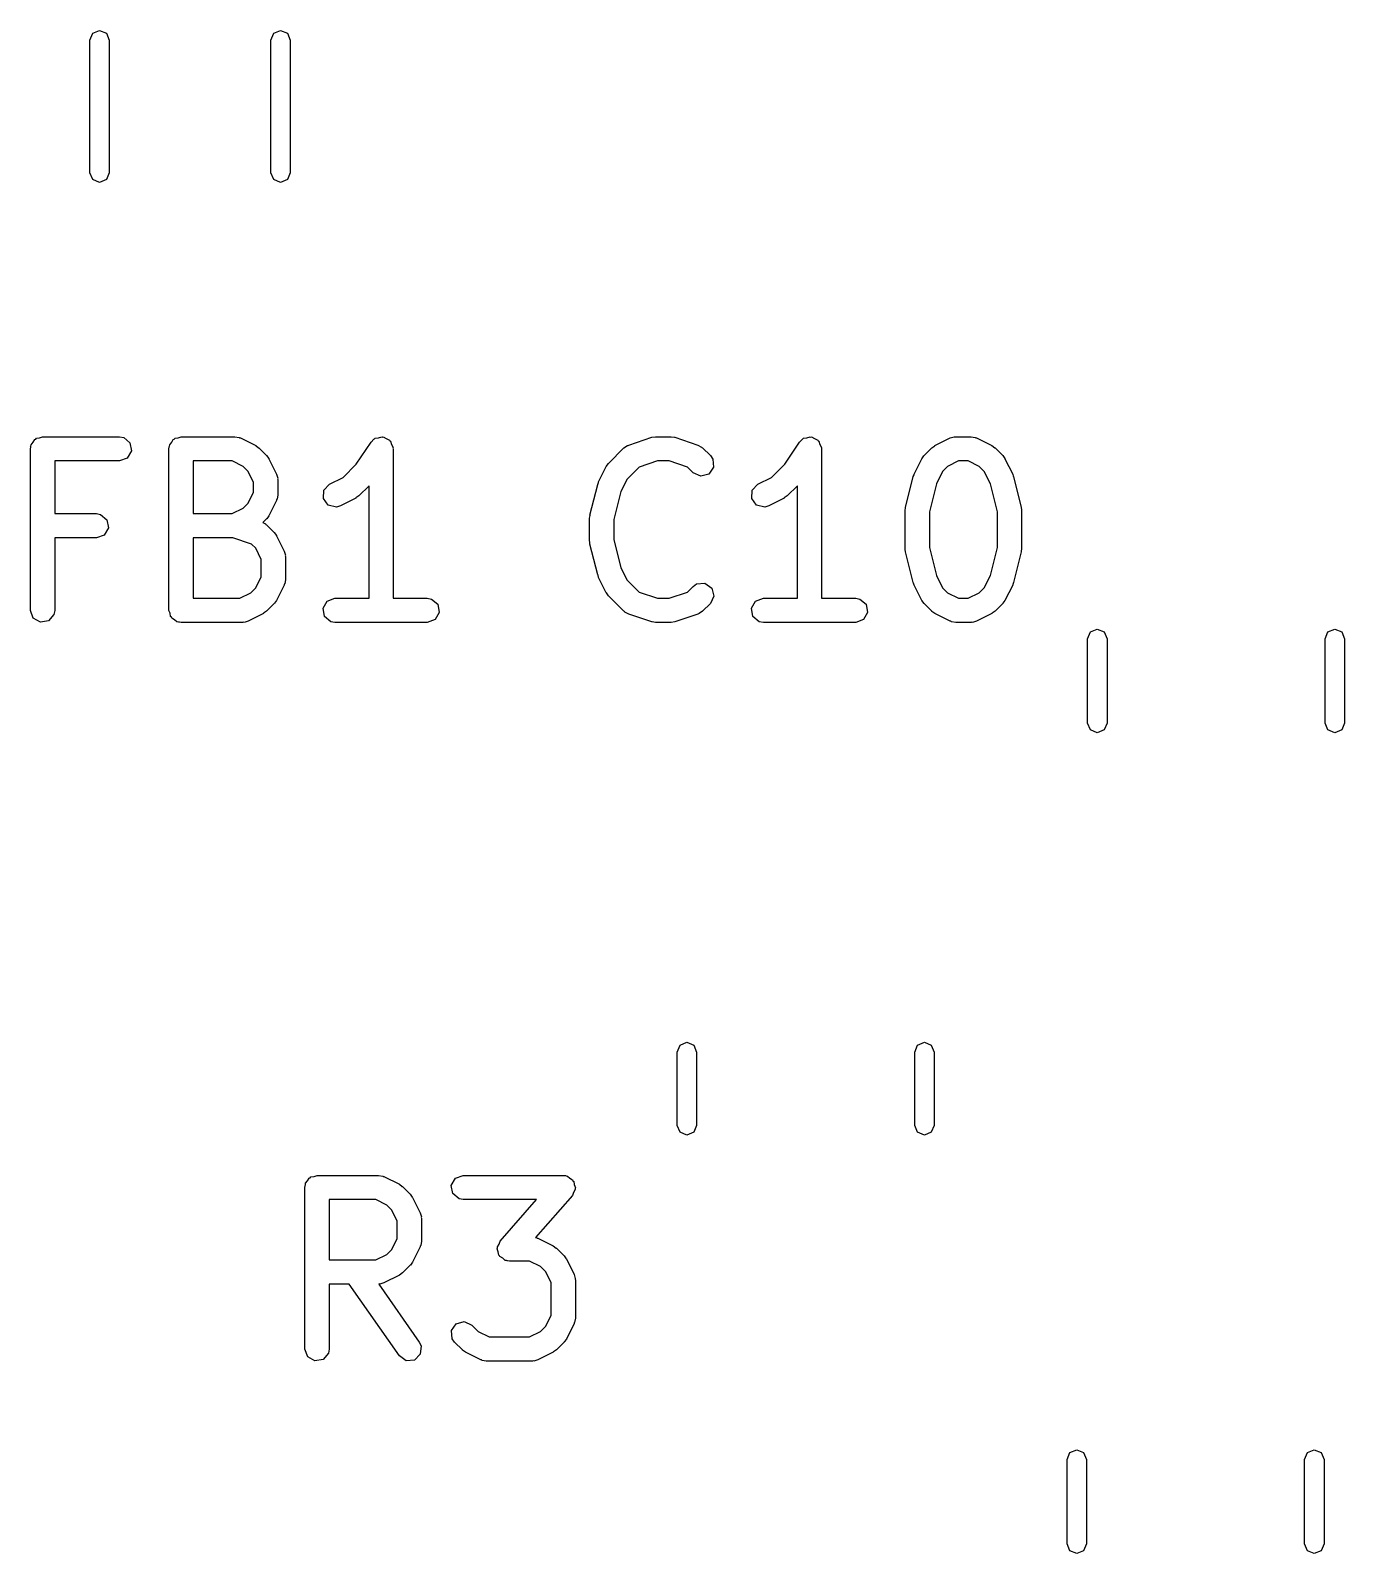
# Model space of a CAD drawing. Extents: x 2.76 to 6.37, y -5.23 to -2.48.
# Drawn here: x 5.5711 to 5.8913, y -4.8377 to -4.4665 of the extents above; entities that cross this region are included whole.
import ezdxf

# ---------------------------------------------------------------- set-up
doc = ezdxf.new("R2010")
doc.units = 0
doc.header["$MEASUREMENT"] = 0
doc.layers.add('BLACK', color=7, linetype='CONTINUOUS')

msp = doc.modelspace()

# ---------------------------------------------------------------- linework, layer by layer
at = {"layer": 'BLACK', "linetype": 'CONTINUOUS'}
for p, q in [((5.58559, -4.46885), (5.58628, -4.46718)), ((5.58628, -4.46718), (5.58795, -4.46649)), ((5.58795, -4.46649), (5.58962, -4.46718)), ((5.58962, -4.46718), (5.59031, -4.46885)), ((5.62969, -4.46885), (5.63038, -4.46718)), ((5.63038, -4.46718), (5.63205, -4.46649)), ((5.63205, -4.46649), (5.63372, -4.46718)), ((5.63372, -4.46718), (5.63441, -4.46885)), ((5.58559, -4.50115), (5.58559, -4.46885)), ((5.59031, -4.46885), (5.59031, -4.50115)), ((5.62969, -4.50115), (5.62969, -4.46885)), ((5.63441, -4.46885), (5.63441, -4.50115)), ((5.58628, -4.50282), (5.58559, -4.50115)), ((5.59031, -4.50115), (5.58962, -4.50282)), ((5.63038, -4.50282), (5.62969, -4.50115)), ((5.63441, -4.50115), (5.63372, -4.50282)), ((5.58795, -4.50351), (5.58628, -4.50282)), ((5.58962, -4.50282), (5.58795, -4.50351)), ((5.63205, -4.50351), (5.63038, -4.50282)), ((5.63372, -4.50282), (5.63205, -4.50351)), ((5.57112, -4.56844), (5.57118, -4.56806)), ((5.57112, -4.60781), (5.57112, -4.56844)), ((5.57116, -4.56793), (5.57123, -4.56781)), ((5.57118, -4.56806), (5.57116, -4.56793)), ((5.57123, -4.56781), (5.57129, -4.56743)), ((5.57129, -4.56743), (5.57179, -4.56684)), ((5.57179, -4.56684), (5.57217, -4.56618)), ((5.57217, -4.56618), (5.57242, -4.56609)), ((5.57242, -4.56609), (5.57259, -4.56588)), ((5.57259, -4.56588), (5.57335, -4.56575)), ((5.57335, -4.56575), (5.57407, -4.56549)), ((5.57407, -4.56549), (5.59282, -4.56549)), ((5.59282, -4.56549), (5.59383, -4.56567)), ((5.59383, -4.56567), (5.59537, -4.56696)), ((5.59572, -4.56895), (5.59471, -4.5707)), ((5.59537, -4.56696), (5.59572, -4.56895)), ((5.60486, -4.56844), (5.60493, -4.56806)), ((5.60486, -4.60781), (5.60486, -4.56844)), ((5.60491, -4.56793), (5.60497, -4.56781)), ((5.60493, -4.56806), (5.60491, -4.56793)), ((5.60497, -4.56781), (5.60504, -4.56743)), ((5.60504, -4.56743), (5.60553, -4.56684)), ((5.60553, -4.56684), (5.60592, -4.56618)), ((5.60592, -4.56618), (5.60617, -4.56609)), ((5.60617, -4.56609), (5.60634, -4.56588)), ((5.60634, -4.56588), (5.60709, -4.56575)), ((5.60709, -4.56575), (5.60781, -4.56549)), ((5.60781, -4.56549), (5.62094, -4.56549)), ((5.62094, -4.56549), (5.62195, -4.56567)), ((5.62195, -4.56567), (5.62208, -4.56578)), ((5.62208, -4.56578), (5.62226, -4.5658)), ((5.62226, -4.5658), (5.62601, -4.56767)), ((5.62601, -4.56767), (5.62672, -4.5682)), ((5.62672, -4.5682), (5.62677, -4.56823)), ((5.62677, -4.56823), (5.62865, -4.5701)), ((5.65051, -4.57218), (5.6541, -4.5668)), ((5.6541, -4.5668), (5.65481, -4.56606)), ((5.65481, -4.56606), (5.65497, -4.56601)), ((5.65497, -4.56601), (5.65508, -4.56588)), ((5.65508, -4.56588), (5.65593, -4.56573)), ((5.65593, -4.56573), (5.65675, -4.56549)), ((5.65675, -4.56549), (5.6569, -4.56556)), ((5.6569, -4.56556), (5.65707, -4.56553)), ((5.65707, -4.56553), (5.65781, -4.56596)), ((5.65781, -4.56596), (5.6586, -4.56631)), ((5.6586, -4.56631), (5.65867, -4.56646)), ((5.65867, -4.56646), (5.65882, -4.56654)), ((5.65882, -4.56654), (5.65911, -4.56735)), ((5.65911, -4.56735), (5.65949, -4.56812)), ((5.65949, -4.56812), (5.65945, -4.56828)), ((5.65945, -4.56828), (5.65951, -4.56844)), ((5.65951, -4.56844), (5.65951, -4.60486)), ((5.71198, -4.57198), (5.71573, -4.56823)), ((5.71573, -4.56823), (5.71657, -4.56764)), ((5.71657, -4.56764), (5.71675, -4.56762)), ((5.71675, -4.56762), (5.71688, -4.56751)), ((5.71688, -4.56751), (5.72251, -4.56564)), ((5.72251, -4.56564), (5.72338, -4.56551)), ((5.72338, -4.56551), (5.72344, -4.56549)), ((5.72344, -4.56549), (5.72719, -4.56549)), ((5.72719, -4.56549), (5.72806, -4.56564)), ((5.72806, -4.56564), (5.72813, -4.56564)), ((5.72813, -4.56564), (5.73375, -4.56751)), ((5.73375, -4.56751), (5.73465, -4.568)), ((5.73465, -4.568), (5.73474, -4.56815)), ((5.73474, -4.56815), (5.7349, -4.56823)), ((5.7349, -4.56823), (5.73678, -4.5701)), ((5.75489, -4.57218), (5.75848, -4.5668)), ((5.75848, -4.5668), (5.75919, -4.56606)), ((5.75919, -4.56606), (5.75935, -4.56601)), ((5.75935, -4.56601), (5.75946, -4.56588)), ((5.75946, -4.56588), (5.7603, -4.56573)), ((5.7603, -4.56573), (5.76113, -4.56549)), ((5.76113, -4.56549), (5.76128, -4.56556)), ((5.76128, -4.56556), (5.76145, -4.56553)), ((5.76145, -4.56553), (5.76219, -4.56596)), ((5.76219, -4.56596), (5.76298, -4.56631)), ((5.76298, -4.56631), (5.76305, -4.56646)), ((5.76305, -4.56646), (5.7632, -4.56654)), ((5.7632, -4.56654), (5.76349, -4.56735)), ((5.76349, -4.56735), (5.76387, -4.56812)), ((5.76387, -4.56812), (5.76383, -4.56828)), ((5.76383, -4.56828), (5.76389, -4.56844)), ((5.76389, -4.56844), (5.76389, -4.60486)), ((5.78885, -4.5701), (5.79072, -4.56823)), ((5.79072, -4.56823), (5.79144, -4.56772)), ((5.79144, -4.56772), (5.79149, -4.56767)), ((5.79149, -4.56767), (5.79524, -4.5658)), ((5.79524, -4.5658), (5.79622, -4.56551)), ((5.79622, -4.56551), (5.79639, -4.56555)), ((5.79639, -4.56555), (5.79656, -4.56549)), ((5.79656, -4.56549), (5.80031, -4.56549)), ((5.80031, -4.56549), (5.80132, -4.56567)), ((5.80132, -4.56567), (5.80145, -4.56578)), ((5.80145, -4.56578), (5.80163, -4.5658)), ((5.80163, -4.5658), (5.80538, -4.56767)), ((5.80538, -4.56767), (5.80609, -4.5682)), ((5.80609, -4.5682), (5.80614, -4.56823)), ((5.80614, -4.56823), (5.80802, -4.5701)), ((5.59282, -4.57139), (5.57702, -4.57139)), ((5.57702, -4.57139), (5.57702, -4.58424)), ((5.59471, -4.5707), (5.59282, -4.57139)), ((5.61077, -4.57139), (5.61077, -4.58424)), ((5.62024, -4.57139), (5.61077, -4.57139)), ((5.62294, -4.57274), (5.62024, -4.57139)), ((5.62865, -4.5701), (5.62916, -4.57082)), ((5.62916, -4.57082), (5.6292, -4.57087)), ((5.6292, -4.57087), (5.63108, -4.57462)), ((5.64731, -4.57539), (5.65051, -4.57218)), ((5.71143, -4.57274), (5.71195, -4.57203)), ((5.71195, -4.57203), (5.71198, -4.57198)), ((5.72392, -4.57139), (5.71941, -4.5729)), ((5.72671, -4.57139), (5.72392, -4.57139)), ((5.73122, -4.5729), (5.72671, -4.57139)), ((5.73678, -4.5701), (5.73737, -4.57094)), ((5.73737, -4.57094), (5.73754, -4.57295)), ((5.75169, -4.57539), (5.75489, -4.57218)), ((5.78642, -4.57462), (5.78829, -4.57087)), ((5.78829, -4.57087), (5.78882, -4.57016)), ((5.78882, -4.57016), (5.78885, -4.5701)), ((5.79725, -4.57139), (5.79456, -4.57274)), ((5.79961, -4.57139), (5.79725, -4.57139)), ((5.80231, -4.57274), (5.79961, -4.57139)), ((5.80802, -4.5701), (5.80853, -4.57082)), ((5.80853, -4.57082), (5.80857, -4.57087)), ((5.80857, -4.57087), (5.81045, -4.57462)), ((5.62413, -4.57394), (5.62294, -4.57274)), ((5.62548, -4.57664), (5.62413, -4.57394)), ((5.63108, -4.57462), (5.63137, -4.5756)), ((5.63137, -4.5756), (5.63133, -4.57577)), ((5.63133, -4.57577), (5.63139, -4.57594)), ((5.63139, -4.57594), (5.63139, -4.57969)), ((5.64399, -4.57705), (5.64731, -4.57539)), ((5.70955, -4.57649), (5.71143, -4.57274)), ((5.71649, -4.57581), (5.71498, -4.57884)), ((5.71941, -4.5729), (5.71649, -4.57581)), ((5.7326, -4.57428), (5.73122, -4.5729)), ((5.73443, -4.57513), (5.7326, -4.57428)), ((5.73638, -4.57461), (5.73443, -4.57513)), ((5.73754, -4.57295), (5.73638, -4.57461)), ((5.74837, -4.57705), (5.75169, -4.57539)), ((5.78432, -4.58272), (5.78619, -4.57522)), ((5.78619, -4.57522), (5.7864, -4.57476)), ((5.7864, -4.57476), (5.78642, -4.57462)), ((5.79336, -4.57394), (5.79184, -4.57697)), ((5.79456, -4.57274), (5.79336, -4.57394)), ((5.8035, -4.57394), (5.80231, -4.57274)), ((5.80502, -4.57697), (5.8035, -4.57394)), ((5.81045, -4.57462), (5.81059, -4.57511)), ((5.81059, -4.57511), (5.81067, -4.57522)), ((5.81067, -4.57522), (5.81255, -4.58272)), ((5.62413, -4.58169), (5.62548, -4.57899)), ((5.62548, -4.57899), (5.62548, -4.57664)), ((5.63139, -4.57969), (5.63121, -4.5807)), ((5.64248, -4.58053), (5.6426, -4.57851)), ((5.6426, -4.57851), (5.64399, -4.57705)), ((5.65115, -4.5799), (5.65042, -4.58041)), ((5.65361, -4.57744), (5.65115, -4.5799)), ((5.65361, -4.60486), (5.65361, -4.57744)), ((5.70745, -4.5846), (5.70933, -4.5771)), ((5.70933, -4.5771), (5.70954, -4.57663)), ((5.70954, -4.57663), (5.70955, -4.57649)), ((5.71498, -4.57884), (5.71327, -4.58568)), ((5.74686, -4.58053), (5.74698, -4.57851)), ((5.74698, -4.57851), (5.74837, -4.57705)), ((5.75553, -4.5799), (5.7548, -4.58041)), ((5.75798, -4.57744), (5.75553, -4.5799)), ((5.75798, -4.60486), (5.75798, -4.57744)), ((5.79184, -4.57697), (5.79014, -4.5838)), ((5.80673, -4.5838), (5.80502, -4.57697)), ((5.62024, -4.58424), (5.62294, -4.58289)), ((5.62294, -4.58289), (5.62413, -4.58169)), ((5.63108, -4.58101), (5.6292, -4.58476)), ((5.6311, -4.58083), (5.63108, -4.58101)), ((5.63121, -4.5807), (5.6311, -4.58083)), ((5.64368, -4.58215), (5.64248, -4.58053)), ((5.64565, -4.58262), (5.64368, -4.58215)), ((5.64663, -4.58233), (5.64565, -4.58262)), ((5.65038, -4.58046), (5.64663, -4.58233)), ((5.65042, -4.58041), (5.65038, -4.58046)), ((5.74806, -4.58215), (5.74686, -4.58053)), ((5.75003, -4.58262), (5.74806, -4.58215)), ((5.75101, -4.58233), (5.75003, -4.58262)), ((5.75476, -4.58046), (5.75101, -4.58233)), ((5.7548, -4.58041), (5.75476, -4.58046)), ((5.78423, -4.58344), (5.78433, -4.58286)), ((5.78423, -4.59281), (5.78423, -4.58344)), ((5.78433, -4.58286), (5.78432, -4.58272)), ((5.79014, -4.5838), (5.79014, -4.59245)), ((5.80673, -4.59245), (5.80673, -4.5838)), ((5.81255, -4.58272), (5.81259, -4.58331)), ((5.81259, -4.58331), (5.81263, -4.58344)), ((5.81263, -4.58344), (5.81263, -4.59281)), ((5.57702, -4.58424), (5.58719, -4.58424)), ((5.58719, -4.58424), (5.5882, -4.58441)), ((5.5882, -4.58441), (5.58975, -4.58571)), ((5.58975, -4.58571), (5.5901, -4.5877)), ((5.61077, -4.58424), (5.62024, -4.58424)), ((5.62865, -4.58553), (5.62777, -4.58641)), ((5.62777, -4.58641), (5.6284, -4.58675)), ((5.6284, -4.58675), (5.62849, -4.5869)), ((5.62849, -4.5869), (5.62865, -4.58697)), ((5.62868, -4.58547), (5.62865, -4.58553)), ((5.62865, -4.58697), (5.63052, -4.58885)), ((5.6292, -4.58476), (5.62868, -4.58547)), ((5.70737, -4.58531), (5.70747, -4.58473)), ((5.70737, -4.59094), (5.70737, -4.58531)), ((5.70747, -4.58473), (5.70745, -4.5846)), ((5.71327, -4.58568), (5.71327, -4.59057)), ((5.58719, -4.59014), (5.57702, -4.59014)), ((5.57702, -4.59014), (5.57702, -4.60781)), ((5.58909, -4.58945), (5.58719, -4.59014)), ((5.5901, -4.5877), (5.58909, -4.58945)), ((5.61077, -4.59014), (5.61077, -4.60486)), ((5.62046, -4.59014), (5.61077, -4.59014)), ((5.62497, -4.59164), (5.62046, -4.59014)), ((5.63052, -4.58885), (5.63103, -4.58957)), ((5.63103, -4.58957), (5.63108, -4.58962)), ((5.63108, -4.58962), (5.63295, -4.59337)), ((5.70741, -4.59107), (5.70737, -4.59094)), ((5.70745, -4.59165), (5.70741, -4.59107)), ((5.71327, -4.59057), (5.71498, -4.59741)), ((5.62601, -4.59269), (5.62497, -4.59164)), ((5.62736, -4.59538), (5.62601, -4.59269)), ((5.63295, -4.59337), (5.63324, -4.59435)), ((5.63324, -4.59435), (5.6332, -4.59452)), ((5.6332, -4.59452), (5.63326, -4.59469)), ((5.63326, -4.59469), (5.63326, -4.60031)), ((5.70933, -4.59915), (5.70745, -4.59165)), ((5.78428, -4.59294), (5.78423, -4.59281)), ((5.78432, -4.59353), (5.78428, -4.59294)), ((5.78619, -4.60103), (5.78432, -4.59353)), ((5.79014, -4.59245), (5.79184, -4.59928)), ((5.80502, -4.59928), (5.80673, -4.59245)), ((5.81255, -4.59353), (5.81067, -4.60103)), ((5.81263, -4.59281), (5.81253, -4.59339)), ((5.81253, -4.59339), (5.81255, -4.59353)), ((5.62736, -4.59961), (5.62736, -4.59538)), ((5.71498, -4.59741), (5.71649, -4.60044)), ((5.62481, -4.60351), (5.62601, -4.60231)), ((5.62601, -4.60231), (5.62736, -4.59961)), ((5.63295, -4.60163), (5.63108, -4.60538)), ((5.63297, -4.60146), (5.63295, -4.60163)), ((5.63309, -4.60132), (5.63297, -4.60146)), ((5.63326, -4.60031), (5.63309, -4.60132)), ((5.70941, -4.59927), (5.70933, -4.59915)), ((5.70955, -4.59976), (5.70941, -4.59927)), ((5.71143, -4.60351), (5.70955, -4.59976)), ((5.71649, -4.60044), (5.71941, -4.60335)), ((5.73122, -4.60335), (5.7326, -4.60197)), ((5.7326, -4.60197), (5.73344, -4.60138)), ((5.73344, -4.60138), (5.73545, -4.60121)), ((5.73545, -4.60121), (5.73711, -4.60237)), ((5.73711, -4.60237), (5.73763, -4.60432)), ((5.78627, -4.60114), (5.78619, -4.60103)), ((5.78642, -4.60163), (5.78627, -4.60114)), ((5.78829, -4.60538), (5.78642, -4.60163)), ((5.79184, -4.59928), (5.79336, -4.60231)), ((5.79336, -4.60231), (5.79456, -4.60351)), ((5.80231, -4.60351), (5.8035, -4.60231)), ((5.8035, -4.60231), (5.80502, -4.59928)), ((5.81045, -4.60163), (5.80857, -4.60538)), ((5.81046, -4.60149), (5.81045, -4.60163)), ((5.81067, -4.60103), (5.81046, -4.60149)), ((5.61077, -4.60486), (5.62212, -4.60486)), ((5.62212, -4.60486), (5.62481, -4.60351)), ((5.63055, -4.60609), (5.63052, -4.60615)), ((5.63108, -4.60538), (5.63055, -4.60609)), ((5.6424, -4.6073), (5.64341, -4.60555)), ((5.64341, -4.60555), (5.64531, -4.60486)), ((5.64531, -4.60486), (5.65361, -4.60486)), ((5.65951, -4.60486), (5.66781, -4.60486)), ((5.66781, -4.60486), (5.66882, -4.60504)), ((5.66882, -4.60504), (5.67036, -4.60633)), ((5.71147, -4.60355), (5.71143, -4.60351)), ((5.71198, -4.60427), (5.71147, -4.60355)), ((5.71573, -4.60802), (5.71198, -4.60427)), ((5.71941, -4.60335), (5.72392, -4.60486)), ((5.72392, -4.60486), (5.72671, -4.60486)), ((5.72671, -4.60486), (5.73122, -4.60335)), ((5.73763, -4.60432), (5.73678, -4.60615)), ((5.74678, -4.6073), (5.74779, -4.60555)), ((5.74779, -4.60555), (5.74969, -4.60486)), ((5.74969, -4.60486), (5.75798, -4.60486)), ((5.76389, -4.60486), (5.77219, -4.60486)), ((5.77219, -4.60486), (5.7732, -4.60504)), ((5.7732, -4.60504), (5.77474, -4.60633)), ((5.78834, -4.60543), (5.78829, -4.60538)), ((5.78885, -4.60615), (5.78834, -4.60543)), ((5.79456, -4.60351), (5.79725, -4.60486)), ((5.79725, -4.60486), (5.79961, -4.60486)), ((5.79961, -4.60486), (5.80231, -4.60351)), ((5.80805, -4.60609), (5.80802, -4.60615)), ((5.80857, -4.60538), (5.80805, -4.60609)), ((5.57181, -4.60971), (5.57112, -4.60781)), ((5.57356, -4.61072), (5.57181, -4.60971)), ((5.57684, -4.60882), (5.57554, -4.61037)), ((5.57702, -4.60781), (5.57684, -4.60882)), ((5.60512, -4.60853), (5.60486, -4.60781)), ((5.60526, -4.60929), (5.60512, -4.60853)), ((5.60546, -4.60946), (5.60526, -4.60929)), ((5.60555, -4.60971), (5.60546, -4.60946)), ((5.60622, -4.61009), (5.60555, -4.60971)), ((5.62788, -4.60858), (5.62413, -4.61045)), ((5.62793, -4.60853), (5.62788, -4.60858)), ((5.62865, -4.60802), (5.62793, -4.60853)), ((5.63052, -4.60615), (5.62865, -4.60802)), ((5.64275, -4.60929), (5.6424, -4.6073)), ((5.6443, -4.61058), (5.64275, -4.60929)), ((5.67071, -4.60832), (5.6697, -4.61007)), ((5.67036, -4.60633), (5.67071, -4.60832)), ((5.71589, -4.6081), (5.71573, -4.60802)), ((5.71598, -4.60825), (5.71589, -4.6081)), ((5.71688, -4.60874), (5.71598, -4.60825)), ((5.72251, -4.61061), (5.71688, -4.60874)), ((5.73375, -4.60874), (5.72813, -4.61061)), ((5.73389, -4.60863), (5.73375, -4.60874)), ((5.73406, -4.60861), (5.73389, -4.60863)), ((5.7349, -4.60802), (5.73406, -4.60861)), ((5.73678, -4.60615), (5.7349, -4.60802)), ((5.74713, -4.60929), (5.74678, -4.6073)), ((5.74868, -4.61058), (5.74713, -4.60929)), ((5.77509, -4.60832), (5.77408, -4.61007)), ((5.77474, -4.60633), (5.77509, -4.60832)), ((5.79072, -4.60802), (5.78885, -4.60615)), ((5.79078, -4.60805), (5.79072, -4.60802)), ((5.79149, -4.60858), (5.79078, -4.60805)), ((5.79524, -4.61045), (5.79149, -4.60858)), ((5.80538, -4.60858), (5.80163, -4.61045)), ((5.80542, -4.60853), (5.80538, -4.60858)), ((5.80614, -4.60802), (5.80542, -4.60853)), ((5.80802, -4.60615), (5.80614, -4.60802)), ((5.57554, -4.61037), (5.57356, -4.61072)), ((5.6068, -4.61058), (5.60622, -4.61009)), ((5.60719, -4.61065), (5.6068, -4.61058)), ((5.6073, -4.61072), (5.60719, -4.61065)), ((5.60743, -4.6107), (5.6073, -4.61072)), ((5.60781, -4.61076), (5.60743, -4.6107)), ((5.62281, -4.61076), (5.60781, -4.61076)), ((5.62298, -4.6107), (5.62281, -4.61076)), ((5.62315, -4.61074), (5.62298, -4.6107)), ((5.62413, -4.61045), (5.62315, -4.61074)), ((5.64531, -4.61076), (5.6443, -4.61058)), ((5.66781, -4.61076), (5.64531, -4.61076)), ((5.6697, -4.61007), (5.66781, -4.61076)), ((5.72257, -4.61061), (5.72251, -4.61061)), ((5.72344, -4.61076), (5.72257, -4.61061)), ((5.72719, -4.61076), (5.72344, -4.61076)), ((5.72725, -4.61074), (5.72719, -4.61076)), ((5.72813, -4.61061), (5.72725, -4.61074)), ((5.74969, -4.61076), (5.74868, -4.61058)), ((5.77219, -4.61076), (5.74969, -4.61076)), ((5.77408, -4.61007), (5.77219, -4.61076)), ((5.79541, -4.61047), (5.79524, -4.61045)), ((5.79555, -4.61058), (5.79541, -4.61047)), ((5.79656, -4.61076), (5.79555, -4.61058)), ((5.80031, -4.61076), (5.79656, -4.61076)), ((5.80047, -4.6107), (5.80031, -4.61076)), ((5.80065, -4.61074), (5.80047, -4.6107)), ((5.80163, -4.61045), (5.80065, -4.61074)), ((5.8287, -4.61471), (5.82939, -4.61304)), ((5.82939, -4.61304), (5.83106, -4.61235)), ((5.83106, -4.61235), (5.83273, -4.61304)), ((5.83273, -4.61304), (5.83343, -4.61471)), ((5.88657, -4.61471), (5.88727, -4.61304)), ((5.88727, -4.61304), (5.88894, -4.61235)), ((5.88894, -4.61235), (5.89061, -4.61304)), ((5.89061, -4.61304), (5.8913, -4.61471)), ((5.8287, -4.63529), (5.8287, -4.61471)), ((5.83343, -4.61471), (5.83343, -4.63529)), ((5.88657, -4.63529), (5.88657, -4.61471)), ((5.8913, -4.61471), (5.8913, -4.63529)), ((5.82939, -4.63696), (5.8287, -4.63529)), ((5.83343, -4.63529), (5.83273, -4.63696)), ((5.88727, -4.63696), (5.88657, -4.63529)), ((5.8913, -4.63529), (5.89061, -4.63696)), ((5.83106, -4.63765), (5.82939, -4.63696)), ((5.83273, -4.63696), (5.83106, -4.63765)), ((5.88894, -4.63765), (5.88727, -4.63696)), ((5.89061, -4.63696), (5.88894, -4.63765)), ((5.72939, -4.71376), (5.73106, -4.71307)), ((5.73106, -4.71307), (5.73273, -4.71376)), ((5.78727, -4.71376), (5.78894, -4.71307)), ((5.78894, -4.71307), (5.79061, -4.71376)), ((5.7287, -4.71543), (5.72939, -4.71376)), ((5.7287, -4.73331), (5.7287, -4.71543)), ((5.73273, -4.71376), (5.73343, -4.71543)), ((5.73343, -4.71543), (5.73343, -4.73331)), ((5.78657, -4.71543), (5.78727, -4.71376)), ((5.78657, -4.73331), (5.78657, -4.71543)), ((5.79061, -4.71376), (5.7913, -4.71543)), ((5.7913, -4.71543), (5.7913, -4.73331)), ((5.72939, -4.73498), (5.7287, -4.73331)), ((5.73106, -4.73567), (5.72939, -4.73498)), ((5.73273, -4.73498), (5.73106, -4.73567)), ((5.73343, -4.73331), (5.73273, -4.73498)), ((5.78727, -4.73498), (5.78657, -4.73331)), ((5.78894, -4.73567), (5.78727, -4.73498)), ((5.79061, -4.73498), (5.78894, -4.73567)), ((5.7913, -4.73331), (5.79061, -4.73498)), ((5.63817, -4.74743), (5.63866, -4.74684)), ((5.63866, -4.74684), (5.63904, -4.74618)), ((5.63904, -4.74618), (5.63929, -4.74609)), ((5.63929, -4.74609), (5.63946, -4.74588)), ((5.63946, -4.74588), (5.64022, -4.74575)), ((5.64022, -4.74575), (5.64094, -4.74549)), ((5.64094, -4.74549), (5.65594, -4.74549)), ((5.65594, -4.74549), (5.65695, -4.74567)), ((5.65695, -4.74567), (5.65708, -4.74578)), ((5.65708, -4.74578), (5.65726, -4.7458)), ((5.65726, -4.7458), (5.66101, -4.74767)), ((5.67365, -4.74793), (5.67466, -4.74618)), ((5.67466, -4.74618), (5.67656, -4.74549)), ((5.67656, -4.74549), (5.70093, -4.74549)), ((5.70093, -4.74549), (5.70137, -4.74556)), ((5.70137, -4.74556), (5.70151, -4.74554)), ((5.70151, -4.74554), (5.70161, -4.74561)), ((5.70161, -4.74561), (5.70194, -4.74567)), ((5.70194, -4.74567), (5.70255, -4.74618)), ((5.70255, -4.74618), (5.70323, -4.74659)), ((5.70323, -4.74659), (5.70331, -4.74681)), ((5.70331, -4.74681), (5.70349, -4.74696)), ((5.70349, -4.74696), (5.70363, -4.74775)), ((5.63799, -4.74844), (5.63806, -4.74806)), ((5.63799, -4.78781), (5.63799, -4.74844)), ((5.63803, -4.74793), (5.6381, -4.74781)), ((5.63806, -4.74806), (5.63803, -4.74793)), ((5.6381, -4.74781), (5.63817, -4.74743)), ((5.66101, -4.74767), (5.66172, -4.7482)), ((5.66172, -4.7482), (5.66178, -4.74823)), ((5.66178, -4.74823), (5.66365, -4.7501)), ((5.66365, -4.7501), (5.66416, -4.75082)), ((5.66416, -4.75082), (5.6642, -4.75087)), ((5.674, -4.74992), (5.67365, -4.74793)), ((5.67555, -4.75121), (5.674, -4.74992)), ((5.70316, -4.75038), (5.6942, -4.76062)), ((5.70344, -4.74964), (5.70316, -4.75038)), ((5.70384, -4.74895), (5.70344, -4.74964)), ((5.70363, -4.74775), (5.70389, -4.7485)), ((5.70389, -4.7485), (5.7038, -4.74872)), ((5.7038, -4.74872), (5.70384, -4.74895)), ((5.64389, -4.75139), (5.64389, -4.76611)), ((5.65524, -4.75139), (5.64389, -4.75139)), ((5.65794, -4.75274), (5.65524, -4.75139)), ((5.65914, -4.75394), (5.65794, -4.75274)), ((5.66049, -4.75664), (5.65914, -4.75394)), ((5.6642, -4.75087), (5.66608, -4.75462)), ((5.67656, -4.75139), (5.67555, -4.75121)), ((5.69443, -4.75139), (5.67656, -4.75139)), ((5.68559, -4.76149), (5.69443, -4.75139)), ((5.66049, -4.76087), (5.66049, -4.75664)), ((5.66608, -4.75462), (5.66637, -4.7556)), ((5.66637, -4.7556), (5.66633, -4.75577)), ((5.66633, -4.75577), (5.66639, -4.75594)), ((5.66639, -4.75594), (5.66639, -4.76156)), ((5.65914, -4.76356), (5.66049, -4.76087)), ((5.66639, -4.76156), (5.66621, -4.76257)), ((5.6853, -4.76224), (5.68559, -4.76149)), ((5.6942, -4.76062), (5.69444, -4.76066)), ((5.69444, -4.76066), (5.69458, -4.76078)), ((5.69458, -4.76078), (5.69476, -4.7608)), ((5.69476, -4.7608), (5.6985, -4.76267)), ((5.65524, -4.76611), (5.65794, -4.76476)), ((5.65794, -4.76476), (5.65914, -4.76356)), ((5.66608, -4.76288), (5.6642, -4.76663)), ((5.6661, -4.76271), (5.66608, -4.76288)), ((5.66621, -4.76257), (5.6661, -4.76271)), ((5.68486, -4.76338), (5.68494, -4.76316)), ((5.68511, -4.76413), (5.68486, -4.76338)), ((5.6849, -4.76293), (5.6853, -4.76224)), ((5.68494, -4.76316), (5.6849, -4.76293)), ((5.68525, -4.76491), (5.68511, -4.76413)), ((5.68543, -4.76507), (5.68525, -4.76491)), ((5.68551, -4.76529), (5.68543, -4.76507)), ((5.68619, -4.7657), (5.68551, -4.76529)), ((5.6985, -4.76267), (5.69921, -4.7632)), ((5.69921, -4.7632), (5.69927, -4.76323)), ((5.69927, -4.76323), (5.70115, -4.7651)), ((5.70115, -4.7651), (5.70165, -4.76582)), ((5.64389, -4.76611), (5.65524, -4.76611)), ((5.66178, -4.76928), (5.66105, -4.76978)), ((5.66365, -4.7674), (5.66178, -4.76928)), ((5.66368, -4.76734), (5.66365, -4.7674)), ((5.6642, -4.76663), (5.66368, -4.76734)), ((5.6868, -4.76621), (5.68619, -4.7657)), ((5.68713, -4.76627), (5.6868, -4.76621)), ((5.68724, -4.76633), (5.68713, -4.76627)), ((5.68737, -4.76631), (5.68724, -4.76633)), ((5.68781, -4.76639), (5.68737, -4.76631)), ((5.69274, -4.76639), (5.68781, -4.76639)), ((5.69543, -4.76774), (5.69274, -4.76639)), ((5.69663, -4.76894), (5.69543, -4.76774)), ((5.69798, -4.77163), (5.69663, -4.76894)), ((5.70165, -4.76582), (5.7017, -4.76587)), ((5.7017, -4.76587), (5.70357, -4.76962)), ((5.64878, -4.77202), (5.64389, -4.77202)), ((5.64389, -4.77202), (5.64389, -4.78781)), ((5.66102, -4.7895), (5.64878, -4.77202)), ((5.65611, -4.77195), (5.65598, -4.772)), ((5.65598, -4.772), (5.66586, -4.78612)), ((5.65628, -4.772), (5.65611, -4.77195)), ((5.65726, -4.7717), (5.65628, -4.772)), ((5.66101, -4.76983), (5.65726, -4.7717)), ((5.66105, -4.76978), (5.66101, -4.76983)), ((5.69798, -4.77961), (5.69798, -4.77163)), ((5.70357, -4.76962), (5.70387, -4.7706)), ((5.70387, -4.7706), (5.70383, -4.77077)), ((5.70383, -4.77077), (5.70389, -4.77094)), ((5.70389, -4.77094), (5.70389, -4.78031)), ((5.69663, -4.78231), (5.69798, -4.77961)), ((5.70389, -4.78031), (5.70371, -4.78132)), ((5.67371, -4.7833), (5.67487, -4.78164)), ((5.67389, -4.78531), (5.67371, -4.7833)), ((5.67487, -4.78164), (5.67682, -4.78112)), ((5.67682, -4.78112), (5.67865, -4.78197)), ((5.67865, -4.78197), (5.68019, -4.78351)), ((5.68019, -4.78351), (5.68288, -4.78486)), ((5.69274, -4.78486), (5.69543, -4.78351)), ((5.69543, -4.78351), (5.69663, -4.78231)), ((5.70357, -4.78163), (5.7017, -4.78538)), ((5.70359, -4.78146), (5.70357, -4.78163)), ((5.70371, -4.78132), (5.70359, -4.78146)), ((5.63868, -4.78971), (5.63799, -4.78781)), ((5.64389, -4.78781), (5.64372, -4.78882)), ((5.66586, -4.78612), (5.66629, -4.78705)), ((5.66629, -4.78705), (5.66611, -4.78906)), ((5.67447, -4.78615), (5.67389, -4.78531)), ((5.67635, -4.78802), (5.67447, -4.78615)), ((5.68288, -4.78486), (5.69274, -4.78486)), ((5.70115, -4.78615), (5.69927, -4.78802)), ((5.70117, -4.78609), (5.70115, -4.78615)), ((5.7017, -4.78538), (5.70117, -4.78609)), ((5.64043, -4.79072), (5.63868, -4.78971)), ((5.64242, -4.79037), (5.64043, -4.79072)), ((5.64372, -4.78882), (5.64242, -4.79037)), ((5.66267, -4.79066), (5.66102, -4.7895)), ((5.66469, -4.79049), (5.66267, -4.79066)), ((5.66611, -4.78906), (5.66469, -4.79049)), ((5.67641, -4.78805), (5.67635, -4.78802)), ((5.67712, -4.78858), (5.67641, -4.78805)), ((5.68087, -4.79045), (5.67712, -4.78858)), ((5.68104, -4.79047), (5.68087, -4.79045)), ((5.68118, -4.79058), (5.68104, -4.79047)), ((5.68219, -4.79076), (5.68118, -4.79058)), ((5.69343, -4.79076), (5.68219, -4.79076)), ((5.6936, -4.7907), (5.69343, -4.79076)), ((5.69377, -4.79074), (5.6936, -4.7907)), ((5.69476, -4.79045), (5.69377, -4.79074)), ((5.6985, -4.78858), (5.69476, -4.79045)), ((5.69855, -4.78853), (5.6985, -4.78858)), ((5.69927, -4.78802), (5.69855, -4.78853)), ((5.8237, -4.81471), (5.82439, -4.81304)), ((5.82439, -4.81304), (5.82606, -4.81235)), ((5.82606, -4.81235), (5.82773, -4.81304)), ((5.82773, -4.81304), (5.82843, -4.81471)), ((5.88157, -4.81471), (5.88227, -4.81304)), ((5.88227, -4.81304), (5.88394, -4.81235)), ((5.88394, -4.81235), (5.88561, -4.81304)), ((5.88561, -4.81304), (5.8863, -4.81471)), ((5.8237, -4.83529), (5.8237, -4.81471)), ((5.82843, -4.81471), (5.82843, -4.83529)), ((5.88157, -4.83529), (5.88157, -4.81471)), ((5.8863, -4.81471), (5.8863, -4.83529)), ((5.82439, -4.83696), (5.8237, -4.83529)), ((5.82843, -4.83529), (5.82773, -4.83696)), ((5.88227, -4.83696), (5.88157, -4.83529)), ((5.8863, -4.83529), (5.88561, -4.83696)), ((5.82606, -4.83765), (5.82439, -4.83696)), ((5.82773, -4.83696), (5.82606, -4.83765)), ((5.88394, -4.83765), (5.88227, -4.83696)), ((5.88561, -4.83696), (5.88394, -4.83765))]:
    msp.add_line(p, q, dxfattribs=at)

doc.saveas('drawing.dxf')
